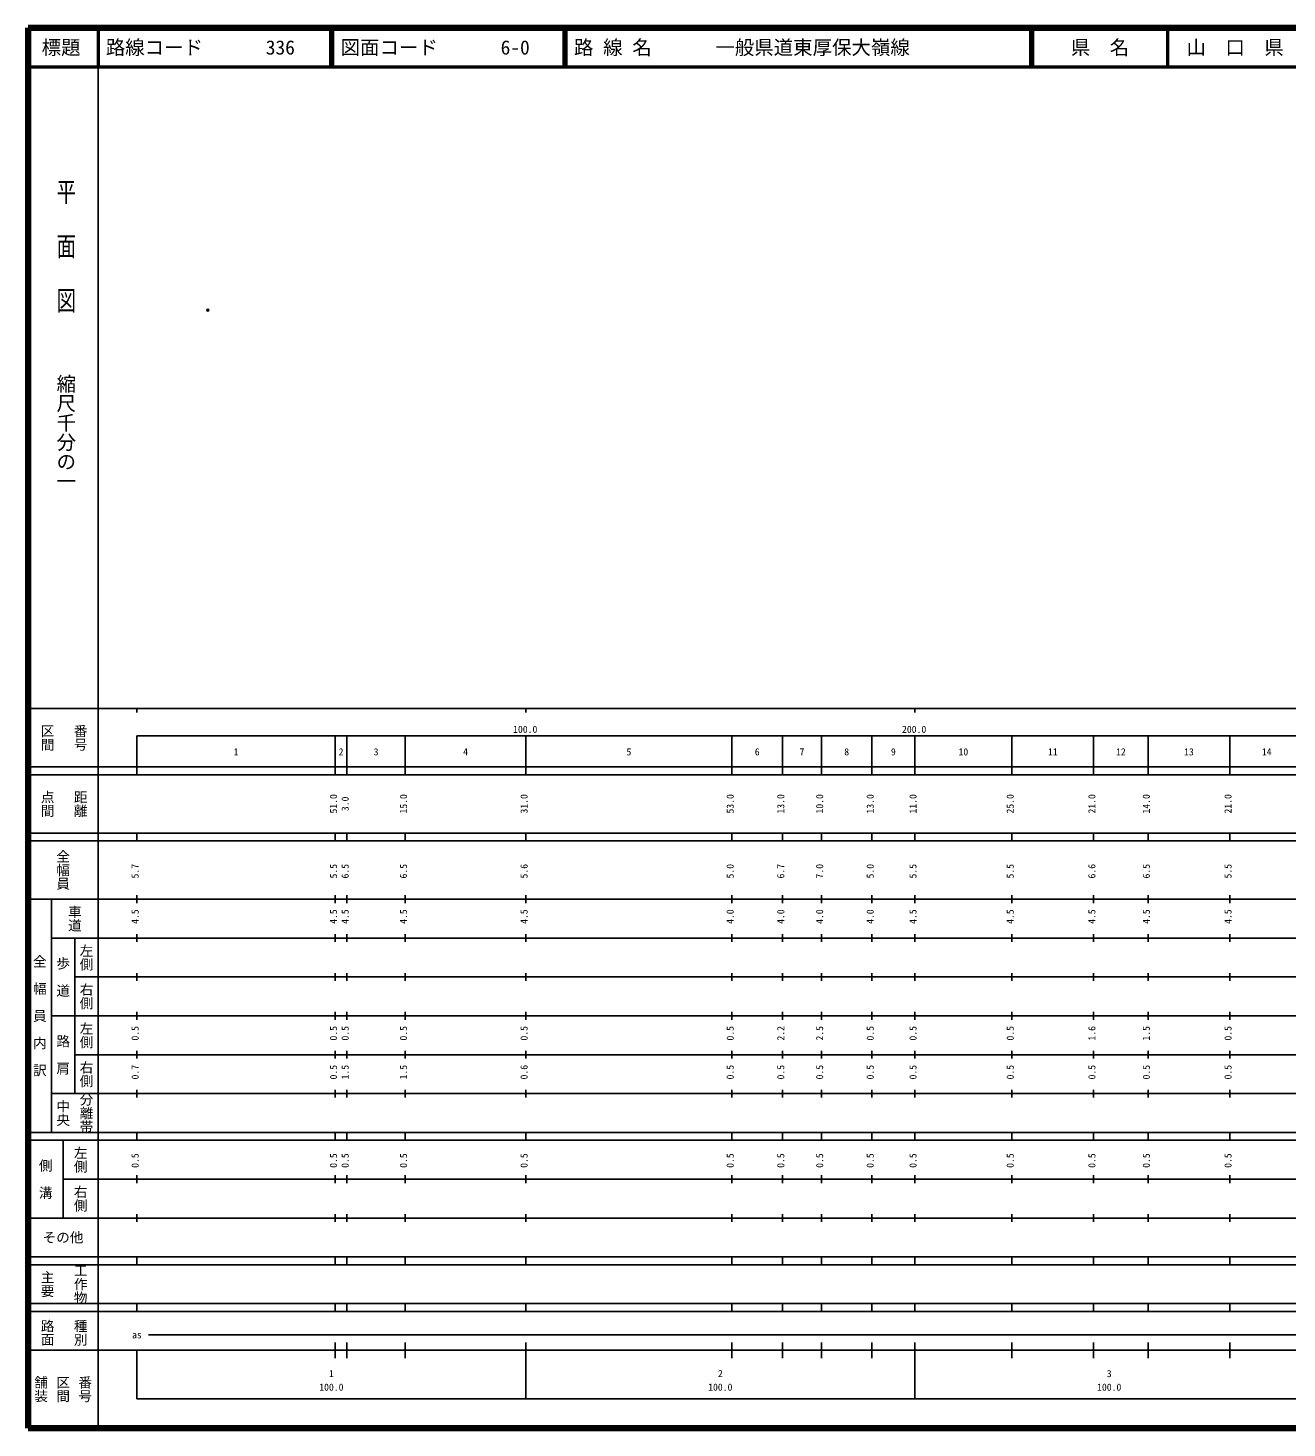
# Model space of a CAD drawing. Units: millimetres on the paper. Extents: x 40 to 680, y 20 to 380.
# Drawn here: x 40 to 363.7, y 20 to 380 of the extents above; entities that cross this region are included whole.
import ezdxf
from ezdxf.enums import TextEntityAlignment as Align

# ---------------------------------------------------------------- set-up
doc = ezdxf.new("R2010")
doc.units = ezdxf.units.MM
doc.header["$PDMODE"] = 32
doc.header["$PDSIZE"] = 0.5
doc.layers.add('S-OTRS', color=6, linetype='Continuous')
doc.layers.add('S-TTL-TXT', color=7, linetype='Continuous')
for name, color, linetype, lineweight in [('S-TTL', 2, 'Continuous', 140), ('S-TTL-BAND', 7, 'Continuous', 25), ('S-TTL-LINE', 7, 'Continuous', 50)]:
    doc.layers.add(name, color=color, linetype=linetype, lineweight=lineweight)
doc.styles.add('@ＭＳ ゴシック', font='')
doc.styles.add('ＭＳ ゴシック', font='')
doc.styles.get('@ＭＳ ゴシック').set_extended_font_data('@MS Gothic')
doc.styles.get('ＭＳ ゴシック').set_extended_font_data('MS Gothic')

msp = doc.modelspace()

# ---------------------------------------------------------------- linework, layer by layer
at = {"layer": 'S-OTRS'}
msp.add_point((86.212, 307.445), dxfattribs=at)
at = {"layer": 'S-TTL'}
for p, q in [((40, 380), (40, 20)), ((680, 380), (40, 380)), ((40, 20), (680, 20))]:
    msp.add_line(p, q, dxfattribs=at)
at = {"layer": 'S-TTL-BAND'}
for p, q in [((58, 370), (58, 20)), ((40, 205), (579, 205)), ((68, 205), (68, 204)), ((168, 205), (168, 204)), ((268, 205), (268, 204)), ((68, 198), (579, 198)), ((68, 198), (68, 188)), ((119, 188), (119, 198)), ((122, 188), (122, 198)), ((137, 188), (137, 198)), ((168, 188), (168, 198)), ((221, 188), (221, 198)), ((234, 188), (234, 198)), ((244, 188), (244, 198)), ((257, 188), (257, 198)), ((268, 188), (268, 198)), ((293, 188), (293, 198)), ((314, 188), (314, 198)), ((328, 188), (328, 198)), ((349, 188), (349, 198)), ((40, 190), (579, 190)), ((40, 188), (579, 188)), ((40, 173), (579, 173)), ((68, 171), (68, 173)), ((119, 171), (119, 173)), ((122, 171), (122, 173)), ((137, 171), (137, 173)), ((168, 171), (168, 173)), ((221, 171), (221, 173)), ((234, 171), (234, 173)), ((244, 171), (244, 173)), ((257, 171), (257, 173)), ((268, 171), (268, 173)), ((293, 171), (293, 173)), ((314, 171), (314, 173)), ((328, 171), (328, 173)), ((349, 171), (349, 173)), ((40, 171), (579, 171)), ((40, 156), (579, 156)), ((46, 96), (46, 156)), ((68, 155), (68, 157)), ((119, 155), (119, 157)), ((122, 155), (122, 157)), ((137, 155), (137, 157)), ((168, 155), (168, 157)), ((221, 155), (221, 157)), ((234, 155), (234, 157)), ((244, 155), (244, 157)), ((257, 155), (257, 157)), ((268, 155), (268, 157)), ((293, 155), (293, 157)), ((314, 155), (314, 157)), ((328, 155), (328, 157)), ((349, 155), (349, 157)), ((46, 146), (579, 146)), ((52, 146), (52, 106)), ((68, 145), (68, 147)), ((119, 145), (119, 147)), ((122, 145), (122, 147)), ((137, 145), (137, 147)), ((168, 145), (168, 147)), ((221, 145), (221, 147)), ((234, 145), (234, 147)), ((244, 145), (244, 147)), ((257, 145), (257, 147)), ((268, 145), (268, 147)), ((293, 145), (293, 147)), ((314, 145), (314, 147)), ((328, 145), (328, 147)), ((349, 145), (349, 147)), ((68, 135), (68, 137)), ((119, 135), (119, 137)), ((122, 135), (122, 137)), ((137, 135), (137, 137)), ((168, 135), (168, 137)), ((221, 135), (221, 137)), ((234, 135), (234, 137)), ((244, 135), (244, 137)), ((257, 135), (257, 137)), ((268, 135), (268, 137)), ((293, 135), (293, 137)), ((314, 135), (314, 137)), ((328, 135), (328, 137)), ((349, 135), (349, 137)), ((52, 136), (579, 136)), ((46, 126), (579, 126)), ((68, 125), (68, 127)), ((119, 125), (119, 127)), ((122, 125), (122, 127)), ((137, 125), (137, 127)), ((168, 125), (168, 127)), ((221, 125), (221, 127)), ((234, 125), (234, 127)), ((244, 125), (244, 127)), ((257, 125), (257, 127)), ((268, 125), (268, 127)), ((293, 125), (293, 127)), ((314, 125), (314, 127)), ((328, 125), (328, 127)), ((349, 125), (349, 127)), ((52, 116), (579, 116)), ((68, 115), (68, 117)), ((119, 115), (119, 117)), ((122, 115), (122, 117)), ((137, 115), (137, 117)), ((168, 115), (168, 117)), ((221, 115), (221, 117)), ((234, 115), (234, 117)), ((244, 115), (244, 117)), ((257, 115), (257, 117)), ((268, 115), (268, 117)), ((293, 115), (293, 117)), ((314, 115), (314, 117)), ((328, 115), (328, 117)), ((349, 115), (349, 117)), ((46, 106), (579, 106)), ((68, 105), (68, 107)), ((119, 105), (119, 107)), ((122, 105), (122, 107)), ((137, 105), (137, 107)), ((168, 105), (168, 107)), ((221, 105), (221, 107)), ((234, 105), (234, 107)), ((244, 105), (244, 107)), ((257, 105), (257, 107)), ((268, 105), (268, 107)), ((293, 105), (293, 107)), ((314, 105), (314, 107)), ((328, 105), (328, 107)), ((349, 105), (349, 107)), ((40, 96), (579, 96)), ((40, 94), (579, 94)), ((49, 94), (49, 74)), ((68, 94), (68, 96)), ((119, 94), (119, 96)), ((122, 94), (122, 96)), ((137, 94), (137, 96)), ((168, 94), (168, 96)), ((221, 94), (221, 96)), ((234, 94), (234, 96)), ((244, 94), (244, 96)), ((257, 94), (257, 96)), ((268, 94), (268, 96)), ((293, 94), (293, 96)), ((314, 94), (314, 96)), ((328, 94), (328, 96)), ((349, 94), (349, 96)), ((49, 84), (579, 84)), ((68, 83), (68, 85)), ((119, 83), (119, 85)), ((122, 83), (122, 85)), ((137, 83), (137, 85)), ((168, 83), (168, 85)), ((221, 83), (221, 85)), ((234, 83), (234, 85)), ((244, 83), (244, 85)), ((257, 83), (257, 85)), ((268, 83), (268, 85)), ((293, 83), (293, 85)), ((314, 83), (314, 85)), ((328, 83), (328, 85)), ((349, 83), (349, 85)), ((40, 74), (579, 74)), ((68, 73), (68, 75)), ((119, 73), (119, 75)), ((122, 73), (122, 75)), ((137, 73), (137, 75)), ((168, 73), (168, 75)), ((221, 73), (221, 75)), ((234, 73), (234, 75)), ((244, 73), (244, 75)), ((257, 73), (257, 75)), ((268, 73), (268, 75)), ((293, 73), (293, 75)), ((314, 73), (314, 75)), ((328, 73), (328, 75)), ((349, 73), (349, 75)), ((40, 64), (579, 64)), ((40, 62), (579, 62)), ((68, 62), (68, 64)), ((119, 62), (119, 64)), ((122, 62), (122, 64)), ((137, 62), (137, 64)), ((168, 62), (168, 64)), ((221, 62), (221, 64)), ((234, 62), (234, 64)), ((244, 62), (244, 64)), ((257, 62), (257, 64)), ((268, 62), (268, 64)), ((293, 62), (293, 64)), ((314, 62), (314, 64)), ((328, 62), (328, 64)), ((349, 62), (349, 64)), ((40, 52), (579, 52)), ((68, 50), (68, 52)), ((119, 50), (119, 52)), ((122, 50), (122, 52)), ((137, 50), (137, 52)), ((168, 50), (168, 52)), ((221, 50), (221, 52)), ((234, 50), (234, 52)), ((244, 50), (244, 52)), ((257, 50), (257, 52)), ((268, 50), (268, 52)), ((293, 50), (293, 52)), ((314, 50), (314, 52)), ((328, 50), (328, 52)), ((349, 50), (349, 52)), ((40, 50), (579, 50)), ((71, 44), (565, 44)), ((40, 40), (579, 40)), ((68, 40), (68, 27.5)), ((119, 38), (119, 42)), ((122, 38), (122, 42)), ((137, 38), (137, 42)), ((168, 27.5), (168, 42)), ((221, 38), (221, 42)), ((234, 38), (234, 42)), ((244, 38), (244, 42)), ((257, 38), (257, 42)), ((268, 27.5), (268, 42)), ((293, 38), (293, 42)), ((314, 38), (314, 42)), ((328, 38), (328, 42)), ((349, 38), (349, 42)), ((68, 27.5), (579, 27.5))]:
    msp.add_line(p, q, dxfattribs=at)
at = {"layer": 'S-TTL-LINE'}
for p, q in [((58, 380), (58, 370)), ((117.75, 380), (117.75, 370)), ((118.25, 380), (118.25, 370)), ((177.75, 380), (177.75, 370)), ((178.25, 380), (178.25, 370)), ((297.75, 380), (297.75, 370)), ((298.25, 380), (298.25, 370)), ((333, 380), (333, 370)), ((40, 370), (680, 370))]:
    msp.add_line(p, q, dxfattribs=at)

# ---------------------------------------------------------------- texts
at = {"layer": 'S-TTL-BAND', "style": '@ＭＳ ゴシック', "width": 1.4}
msp.add_text('平  面  図', height=3.666, rotation=270, dxfattribs=at).set_placement((49.777, 306.475), align=Align.MIDDLE_RIGHT)
at = {"layer": 'S-TTL-BAND', "style": '@ＭＳ ゴシック'}
msp.add_text('縮尺千分の一', height=3.666, rotation=270, dxfattribs=at).set_placement((49.777, 261.03), align=Align.MIDDLE_RIGHT)
for s, p in [('区間', (45, 197.5)), ('番号', (53.5, 197.5)), ('点間', (45, 180.5)), ('距離', (53.5, 180.5)), ('全幅員', (49, 163.5)), ('車道', (52, 151)), ('左側', (55, 141)), ('全\u3000幅\u3000員\u3000内\u3000訳', (43, 126)), ('歩\u3000道', (49, 136)), ('右側', (55, 131)), ('左側', (55, 121)), ('路\u3000肩', (49, 116)), ('右側', (55, 111)), ('分離帯', (55, 101)), ('中央', (49, 101)), ('左側', (53.5, 89)), ('側\u3000溝', (44.5, 84)), ('右側', (53.5, 79)), ('工作物', (53.5, 57)), ('主要', (45, 57)), ('路面', (45, 44.5)), ('種別', (53.5, 44.5)), ('舗装', (43.333, 30)), ('区間', (49, 30)), ('番号', (54.667, 30))]:
    msp.add_text(s, height=2.566, rotation=270, dxfattribs=at).set_placement(p, align=Align.MIDDLE_CENTER)
at = {"layer": 'S-TTL-BAND', "style": 'ＭＳ ゴシック'}
for s, p in [('100.0', (167.844, 198.195)), ('200.0', (267.844, 198.195)), ('1', (93.5, 192.405)), ('2', (120.5, 192.405)), ('3', (129.5, 192.405)), ('4', (152.5, 192.405)), ('5', (194.5, 192.405)), ('6', (227.5, 192.405)), ('7', (239, 192.405)), ('8', (250.5, 192.405)), ('9', (262.5, 192.405)), ('10', (280.5, 192.405)), ('11', (303.5, 192.405)), ('12', (321, 192.405)), ('13', (338.5, 192.405)), ('14', (358.5, 192.405)), ('as', (68, 42.5)), ('1', (118, 32.523)), ('2', (218, 32.523)), ('3', (318, 32.523)), ('100.0', (118, 29.033)), ('100.0', (218, 29.033)), ('100.0', (318, 29.033))]:
    msp.add_text(s, height=1.833, dxfattribs=at).set_placement(p, align=Align.BOTTOM_CENTER)
for s, p in [('51.0', (120, 180.5)), ('3.0', (123, 180.5)), ('15.0', (138, 180.5)), ('31.0', (169, 180.5)), ('53.0', (222, 180.5)), ('13.0', (235, 180.5)), ('10.0', (245, 180.5)), ('13.0', (258, 180.5)), ('11.0', (269, 180.5)), ('25.0', (294, 180.5)), ('21.0', (315, 180.5)), ('14.0', (329, 180.5)), ('21.0', (350, 180.5)), ('5.7', (69, 163.174)), ('5.5', (120, 163.174)), ('6.5', (123, 163.174)), ('6.5', (138, 163.174)), ('5.6', (169, 163.174)), ('5.0', (222, 163.174)), ('6.7', (235, 163.174)), ('7.0', (245, 163.174)), ('5.0', (258, 163.174)), ('5.5', (269, 163.174)), ('5.5', (294, 163.174)), ('6.6', (315, 163.174)), ('6.5', (329, 163.174)), ('5.5', (350, 163.174)), ('4.5', (69, 151.5)), ('4.5', (120, 151.5)), ('4.5', (123, 151.5)), ('4.5', (138, 151.5)), ('4.5', (169, 151.5)), ('4.0', (222, 151.5)), ('4.0', (235, 151.5)), ('4.0', (245, 151.5)), ('4.0', (258, 151.5)), ('4.5', (269, 151.5)), ('4.5', (294, 151.5)), ('4.5', (315, 151.5)), ('4.5', (329, 151.5)), ('4.5', (350, 151.5)), ('0.5', (69, 121.5)), ('0.5', (120, 121.5)), ('0.5', (123, 121.5)), ('0.5', (138, 121.5)), ('0.5', (169, 121.5)), ('0.5', (222, 121.5)), ('2.2', (235, 121.5)), ('2.5', (245, 121.5)), ('0.5', (258, 121.5)), ('0.5', (269, 121.5)), ('0.5', (294, 121.5)), ('1.6', (315, 121.5)), ('1.5', (329, 121.5)), ('0.5', (350, 121.5)), ('0.7', (69, 111.5)), ('0.5', (120, 111.5)), ('1.5', (123, 111.5)), ('1.5', (138, 111.5)), ('0.6', (169, 111.5)), ('0.5', (222, 111.5)), ('0.5', (235, 111.5)), ('0.5', (245, 111.5)), ('0.5', (258, 111.5)), ('0.5', (269, 111.5)), ('0.5', (294, 111.5)), ('0.5', (315, 111.5)), ('0.5', (329, 111.5)), ('0.5', (350, 111.5)), ('0.5', (69, 88.764)), ('0.5', (120, 88.764)), ('0.5', (123, 88.764)), ('0.5', (138, 88.764)), ('0.5', (169, 88.764)), ('0.5', (222, 88.764)), ('0.5', (235, 88.764)), ('0.5', (245, 88.764)), ('0.5', (258, 88.764)), ('0.5', (269, 88.764)), ('0.5', (294, 88.764)), ('0.5', (315, 88.764)), ('0.5', (329, 88.764)), ('0.5', (350, 88.764))]:
    msp.add_text(s, height=1.833, rotation=90, dxfattribs=at).set_placement(p, align=Align.BOTTOM_CENTER)
msp.add_text('その他', height=2.566, dxfattribs=at).set_placement((49, 69), align=Align.MIDDLE_CENTER)
at = {"layer": 'S-TTL-TXT', "style": 'ＭＳ ゴシック'}
for s, p in [('標題', (48.5, 375)), ('県\u3000名', (315.625, 375)), ('山\u3000口\u3000県', (350.375, 375))]:
    msp.add_text(s, height=3.666, dxfattribs=at).set_placement(p, align=Align.MIDDLE_CENTER)
for s, p in [('路線コード', (60, 375)), ('336', (101.142, 375)), ('図面コード', (120.38, 375)), ('6-0', (161.521, 375)), ('路 線 名', (180.38, 375)), ('一般県道東厚保大嶺線', (216.734, 375))]:
    msp.add_text(s, height=3.666, dxfattribs=at).set_placement(p, align=Align.MIDDLE_LEFT)

doc.saveas('drawing.dxf')
